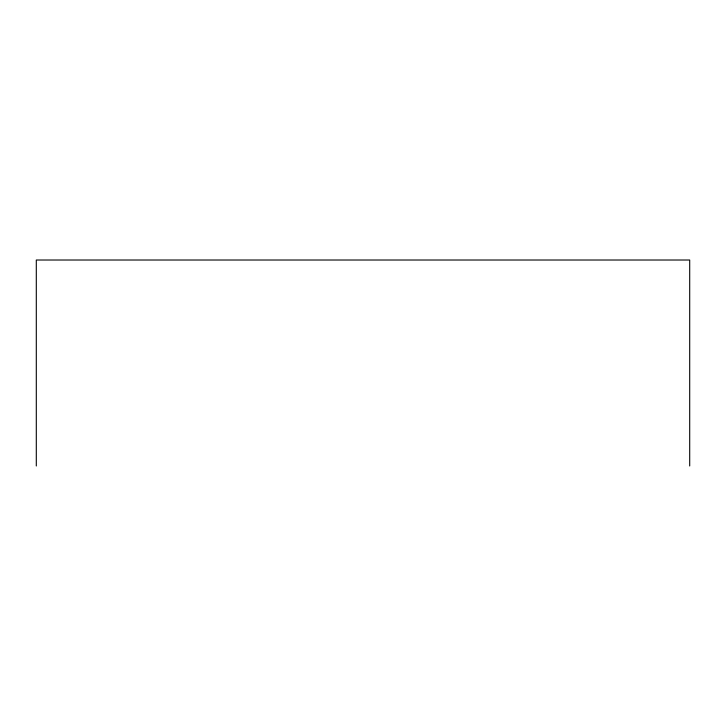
<?xml version="1.0" encoding="UTF-8"?>
<svg xmlns="http://www.w3.org/2000/svg" width="726" height="726" viewBox="0 0 726 726"><rect width="100%" height="100%" fill="white"/><g stroke="black" fill="none" stroke-linecap="round" stroke-linejoin="round"><path stroke-width="1.09" d="M689.7 465.983L689.7 260.017L36.3 260.017L36.3 465.983"/></g></svg>
